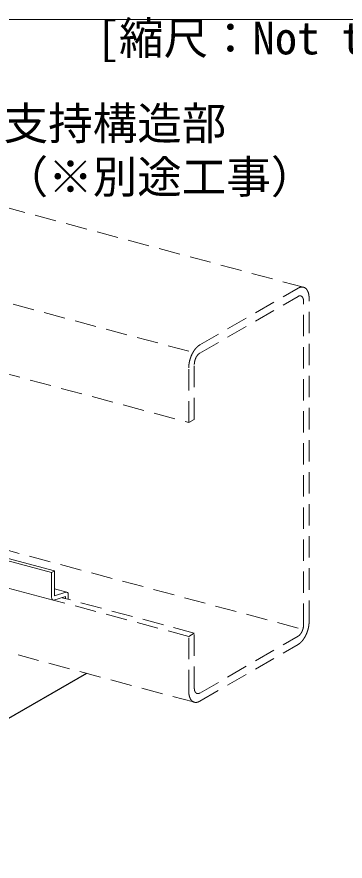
# Model space of a CAD drawing. Units: millimetres on the paper, enlarged 20 times, with parts at other scales. Extents: x -3900 to 3900, y -2793 to 2750.
# Drawn here: x 1350 to 1719, y -2161 to -1213 of the extents above; entities that cross this region are included whole.
import ezdxf
from ezdxf.enums import TextEntityAlignment as Align

# ---------------------------------------------------------------- set-up
doc = ezdxf.new("R2010")
doc.units = ezdxf.units.MM
doc.header["$LTSCALE"] = 20
doc.linetypes.add('CHAIN1', pattern=[8, 5, -1, 1, -1])
doc.linetypes.add('DASHED1', pattern=[1.8, 1.2, -0.6])
for name, color, linetype, lineweight in [('3-3_野縁', 2, 'Continuous', 25), ('3-6_文字・矢印', 7, 'Continuous', 18), ('3-9_躯体他', 4, 'DASHED1', 9), ('3-B_補強金具・金具・その他', 3, 'Continuous', 18), ('F-3_野縁', 3, 'Continuous', 18)]:
    doc.layers.add(name, color=color, linetype=linetype, lineweight=lineweight)
doc.layers.add('F-6_文字・矢印', color=7, linetype='Continuous')
doc.styles.add('ＭＳ ゴシック', font='')
doc.styles.get('ＭＳ ゴシック').set_extended_font_data('MS Gothic')

msp = doc.modelspace()

# ---------------------------------------------------------------- linework, layer by layer
at = {"layer": '3-3_野縁'}
msp.add_line((1428.51, -1950.15), (1063.45, -2160.93), dxfattribs=at)
at = {"layer": '3-9_躯体他'}
for p, q in [((1672.1, -1516.66), (843.56, -1294.65)), ((1543.21, -1588.6), (843.56, -1401.13)), ((843.56, -1481.13), (1543.21, -1668.6)), ((1555.64, -1581.43), (1665.88, -1517.78)), ((1555.64, -1590.63), (1665.88, -1526.98)), ((1672.1, -1895.79), (1672.1, -1532.59)), ((1678.31, -1892.21), (1678.31, -1529.01)), ((1543.21, -1668.6), (1543.21, -1607)), ((1549.42, -1665.02), (1549.42, -1603.42)), ((1543.21, -1668.6), (1549.42, -1665.02)), ((1665.88, -1899.38), (843.56, -1679.04)), ((1549.42, -1905.02), (1400.92, -1865.23)), ((1543.21, -1908.6), (1392.37, -1868.19)), ((1543.21, -1908.6), (1549.42, -1905.02)), ((1543.21, -1970.23), (1543.21, -1908.6)), ((1549.42, -1966.63), (1549.42, -1905.02)), ((1555.62, -1972.24), (1665.88, -1908.58)), ((1555.61, -1981.45), (1665.88, -1917.78)), ((1548.49, -1982.3), (1348.99, -1928.84))]:
    msp.add_line(p, q, dxfattribs=at)
for centre, radius, start, end in [((1671.84, -1528.06), 11.88, 114.20833, 120.08147), ((1671.08, -1526.38), 10.04, 107.64462, 114.21445), ((1670.63, -1524.97), 8.55, 100.33492, 107.64659), ((1670.43, -1523.85), 7.42, 92.29131, 100.32968), ((1670.4, -1523.07), 6.64, 83.61781, 92.27635), ((1670.44, -1522.63), 6.2, 74.52733, 83.59312), ((1670.47, -1522.52), 6.09, 65.32216, 74.49692), ((1670.37, -1522.72), 6.31, 56.33252, 65.29295), ((1670.06, -1523.18), 6.86, 47.83966, 56.31081), ((1669.46, -1523.85), 7.76, 40.02408, 47.82809), ((1668.5, -1524.65), 9.01, 32.95801, 40.02158), ((1667.16, -1525.52), 10.62, 26.63008, 32.96169), ((1665.41, -1526.4), 12.56, 20.97903, 26.63701), ((1663.3, -1527.21), 14.83, 15.92159, 20.98712), ((1660.86, -1527.91), 17.37, 11.37006, 15.92958), ((1658.18, -1528.45), 20.1, 7.24176, 11.3774), ((1668.86, -1532.12), 5.94, 114.20833, 120.08147), ((1668.48, -1531.28), 5.02, 107.64462, 114.21445), ((1668.26, -1530.57), 4.28, 100.33492, 107.64659), ((1668.15, -1530.02), 3.71, 92.29131, 100.32968), ((1668.14, -1529.63), 3.32, 83.61781, 92.27635), ((1668.16, -1529.41), 3.1, 74.52733, 83.59312), ((1668.17, -1529.35), 3.04, 65.32216, 74.49692), ((1668.13, -1529.45), 3.15, 56.33252, 65.29295), ((1667.97, -1529.68), 3.43, 47.83966, 56.31081), ((1667.67, -1530.01), 3.88, 40.02408, 47.82809), ((1667.19, -1530.42), 4.5, 32.95801, 40.02158), ((1666.52, -1530.85), 5.31, 26.63008, 32.96169), ((1665.65, -1531.29), 6.28, 20.97903, 26.63701), ((1664.59, -1531.7), 7.42, 15.92159, 20.98712), ((1663.37, -1532.05), 8.68, 11.37006, 15.92958), ((1662.03, -1532.32), 10.05, 7.24176, 11.3774), ((1660.61, -1532.5), 11.48, 3.46278, 7.24823), ((1659.18, -1532.59), 12.91, 359.96877, 3.46838), ((1655.35, -1528.81), 22.96, 3.46278, 7.24823), ((1652.49, -1528.99), 25.82, 359.96877, 3.46838), ((1649.71, -1528.99), 28.6, 359.97119, 359.97359), ((1564.09, -1595.59), 16.5, 125.31799, 130.03598), ((1562.68, -1593.58), 14.05, 120.07359, 125.32611), ((1579.44, -1607.72), 36.23, 154.09019, 156.88234), ((1578.07, -1607.06), 34.71, 151.22003, 154.09326), ((1576.33, -1606.1), 32.72, 148.23471, 151.22342), ((1574.31, -1604.85), 30.35, 145.09595, 148.23853), ((1572.14, -1603.33), 27.7, 141.76025, 145.10034), ((1569.93, -1601.58), 24.88, 138.17744, 141.76534), ((1567.79, -1599.66), 22, 134.28928, 138.18332), ((1565.82, -1597.64), 19.18, 130.02838, 134.29604), ((1561.71, -1599.75), 11, 134.28928, 138.18332), ((1560.73, -1598.73), 9.59, 130.02838, 134.29604), ((1559.87, -1597.71), 8.25, 125.31799, 130.03598), ((1559.16, -1596.71), 7.02, 120.07359, 125.32611), ((1578.44, -1607.71), 35.27, 167.83937, 170.68205), ((1579.76, -1607.99), 36.62, 165.07002, 167.84236), ((1580.53, -1608.19), 37.42, 162.33987, 165.07285), ((1580.72, -1608.25), 37.62, 159.61942, 162.34262), ((1580.35, -1608.11), 37.22, 156.87947, 159.62218), ((1566.13, -1603.62), 16.71, 170.67877, 173.62514), ((1567.04, -1603.77), 17.64, 167.83937, 170.68205), ((1567.7, -1603.91), 18.31, 165.07002, 167.84236), ((1568.08, -1604.01), 18.71, 162.33987, 165.07285), ((1568.18, -1604.04), 18.81, 159.61942, 162.34262), ((1567.99, -1603.97), 18.61, 156.87947, 159.62218), ((1567.54, -1603.78), 18.12, 154.09019, 156.88234), ((1566.86, -1603.44), 17.36, 151.22003, 154.09326), ((1565.98, -1602.96), 16.36, 148.23471, 151.22342), ((1564.98, -1602.34), 15.17, 145.09595, 148.23853), ((1563.89, -1601.58), 13.85, 141.76025, 145.10034), ((1562.78, -1600.7), 12.44, 138.17744, 141.76534), ((1571.81, -1607.02), 28.6, 176.70427, 179.97359), ((1574.38, -1607.16), 31.17, 173.62148, 176.70845), ((1576.62, -1607.41), 33.43, 170.67877, 173.62514), ((1563.72, -1603.42), 14.3, 176.70427, 179.97359), ((1565.01, -1603.5), 15.59, 173.62148, 176.70845), ((1647.14, -1892.05), 31.17, 353.62148, 356.70845), ((1649.71, -1892.19), 28.6, 356.70427, 359.97359), ((1656.54, -1896.87), 15.17, 325.09595, 328.23853), ((1655.54, -1896.25), 16.36, 328.23471, 331.22342), ((1654.66, -1895.77), 17.36, 331.22003, 334.09326), ((1653.98, -1895.43), 18.12, 334.09019, 336.88234), ((1653.53, -1895.24), 18.61, 336.87947, 339.62218), ((1653.34, -1895.17), 18.81, 339.61942, 342.34262), ((1653.44, -1895.2), 18.71, 342.33987, 345.07285), ((1653.82, -1895.3), 18.31, 345.07002, 347.84236), ((1654.48, -1895.44), 17.64, 347.83937, 350.68205), ((1655.39, -1895.59), 16.71, 350.67877, 353.62514), ((1656.51, -1895.71), 15.59, 353.62148, 356.70845), ((1657.8, -1895.79), 14.3, 356.70427, 359.97359), ((1641.17, -1891.1), 37.22, 336.87947, 339.62218), ((1640.8, -1890.96), 37.62, 339.61942, 342.34262), ((1640.99, -1891.01), 37.42, 342.33987, 345.07285), ((1641.76, -1891.22), 36.62, 345.07002, 347.84236), ((1643.08, -1891.5), 35.27, 347.83937, 350.68205), ((1644.9, -1891.8), 33.43, 350.67877, 353.62514), ((1661.65, -1901.5), 8.25, 305.31799, 310.03598), ((1660.79, -1900.48), 9.59, 310.02838, 314.29604), ((1659.81, -1899.46), 11, 314.28928, 318.18332), ((1658.74, -1898.5), 12.44, 318.17744, 321.76534), ((1657.63, -1897.63), 13.85, 321.76025, 325.10034), ((1653.73, -1899.55), 22, 314.28928, 318.18332), ((1651.59, -1897.63), 24.88, 318.17744, 321.76534), ((1649.38, -1895.88), 27.7, 321.76025, 325.10034), ((1647.21, -1894.36), 30.35, 325.09595, 328.23853), ((1645.19, -1893.11), 32.72, 328.23471, 331.22342), ((1643.45, -1892.15), 34.71, 331.22003, 334.09326), ((1642.08, -1891.48), 36.23, 334.09019, 336.88234), ((1658.84, -1905.62), 14.05, 300.07359, 305.32611), ((1657.43, -1903.62), 16.5, 305.31799, 310.03598), ((1655.7, -1901.57), 19.18, 310.02838, 314.29604), ((1569.03, -1970.22), 25.82, 179.96877, 183.46838), ((1562.34, -1966.62), 12.91, 179.96877, 183.46838), ((1560.9, -1966.71), 11.48, 183.46278, 187.24823), ((1559.49, -1966.89), 10.05, 187.24176, 191.3774), ((1558.15, -1967.16), 8.68, 191.37006, 195.92958), ((1556.93, -1967.51), 7.42, 195.92159, 200.98712), ((1555.87, -1967.92), 6.28, 200.97903, 206.63701), ((1555, -1968.36), 5.31, 206.63008, 212.96169), ((1554.33, -1968.79), 4.5, 212.95801, 220.02158), ((1566.17, -1970.39), 22.96, 183.46278, 187.24823), ((1563.34, -1970.76), 20.1, 187.24176, 191.3774), ((1560.66, -1971.3), 17.37, 191.37006, 195.92958), ((1558.22, -1972), 14.83, 195.92159, 200.98712), ((1556.11, -1972.81), 12.56, 200.97903, 206.63701), ((1554.36, -1973.69), 10.62, 206.63008, 212.96169), ((1553.02, -1974.56), 9.01, 212.95801, 220.02158), ((1552.06, -1975.36), 7.76, 220.02408, 227.82809), ((1553.85, -1969.2), 3.88, 220.02408, 227.82809), ((1553.55, -1969.53), 3.43, 227.83966, 236.31081), ((1553.39, -1969.76), 3.15, 236.33252, 245.29295), ((1553.35, -1969.86), 3.04, 245.32216, 254.49692), ((1553.36, -1969.8), 3.1, 254.52733, 263.59312), ((1553.38, -1969.58), 3.32, 263.61781, 272.27635), ((1553.37, -1969.19), 3.71, 272.29131, 280.32968), ((1553.26, -1968.64), 4.28, 280.33492, 287.64659), ((1553.04, -1967.93), 5.02, 287.64462, 294.21445), ((1552.66, -1967.09), 5.94, 294.20833, 300.08147), ((1551.46, -1976.03), 6.86, 227.83966, 236.31081), ((1551.15, -1976.49), 6.31, 236.33252, 245.29295), ((1551.05, -1976.69), 6.09, 245.32216, 254.49692), ((1551.08, -1976.58), 6.2, 254.52733, 263.59312), ((1551.12, -1976.14), 6.64, 263.61781, 272.27635), ((1551.09, -1975.36), 7.42, 272.29131, 280.32968), ((1550.89, -1974.24), 8.55, 280.33492, 287.64659), ((1550.44, -1972.82), 10.04, 287.64462, 294.21445), ((1549.68, -1971.15), 11.88, 294.20833, 300.08147)]:
    msp.add_arc(centre, radius, start, end, dxfattribs=at)
at = {"layer": '3-B_補強金具・金具・その他'}
for p, q in [((1079.49, -1751.26), (1392.45, -1835.12)), ((1389.21, -1836.99), (1392.45, -1835.12)), ((1389.21, -1836.99), (1389.21, -1864.99)), ((1392.45, -1835.12), (1392.45, -1863.12)), ((1390.86, -1868.11), (1328.27, -1851.34)), ((1406.24, -1859.06), (1392.45, -1855.37)), ((1391.73, -1868.15), (1404.61, -1864.05)), ((1392.45, -1863.12), (1405.34, -1859.02)), ((1404.61, -1866.21), (1404.61, -1864.05)), ((1407.86, -1861.8), (1407.86, -1867.08))]:
    msp.add_line(p, q, dxfattribs=at)
at = {"layer": '3-B_補強金具・金具・その他', "linetype": 'CHAIN1'}
msp.add_line((1392.46, -1857.38), (1392.46, -1863.11), dxfattribs=at)
at = {"layer": '3-B_補強金具・金具・その他'}
msp.add_lwpolyline([(1389.21, -1836.99), (1234.02, -1795.4), (1076.25, -1753.13)], dxfattribs=at)
for centre, radius, start, end in [((1395.03, -1864.99), 5.82, 179.29407, 196.64667), ((1392.06, -1865.79), 2.74, 198.62534, 226.37254), ((1405.7, -1861.08), 2.09, 54.64716, 121.27859), ((1409.69, -1865.88), 8.31, 127.58517, 127.58519), ((1406.07, -1860.8), 1.66, 17.65674, 59.41235), ((1400.27, -1862.09), 7.6, 359.02052, 13.64981), ((1399.55, -1862.31), 8.31, 358.00086, 0.57799), ((1391.37, -1866.21), 1.97, 232.38202, 280.66759), ((1391.37, -1866.21), 1.97, 303.35744, 303.54373), ((1387.39, -1861.26), 8.31, 307.58517, 307.58519), ((1399.55, -1862.31), 8.31, 307.58517, 307.58519)]:
    msp.add_arc(centre, radius, start, end, dxfattribs=at)
at = {"layer": 'F-3_野縁'}
msp.add_line((-3820, -1216.28), (1940, -1216.28), dxfattribs=at)

# ---------------------------------------------------------------- texts
at = {"layer": '3-6_文字・矢印', "style": 'ＭＳ ゴシック'}
for s, p in [('支持構造部', (1335.34, -1362.06)), ('（※別途工事）', (1335.34, -1422.06))]:
    msp.add_text(s, height=36.66, dxfattribs=at).set_placement(p, align=Align.BOTTOM_LEFT)
at = {"layer": 'F-6_文字・矢印', "style": 'ＭＳ ゴシック'}
msp.add_text('[縮尺：Not to scale]', height=36.66, dxfattribs=at).set_placement((1440, -1266.28), align=Align.BOTTOM_LEFT)

doc.saveas('drawing.dxf')
